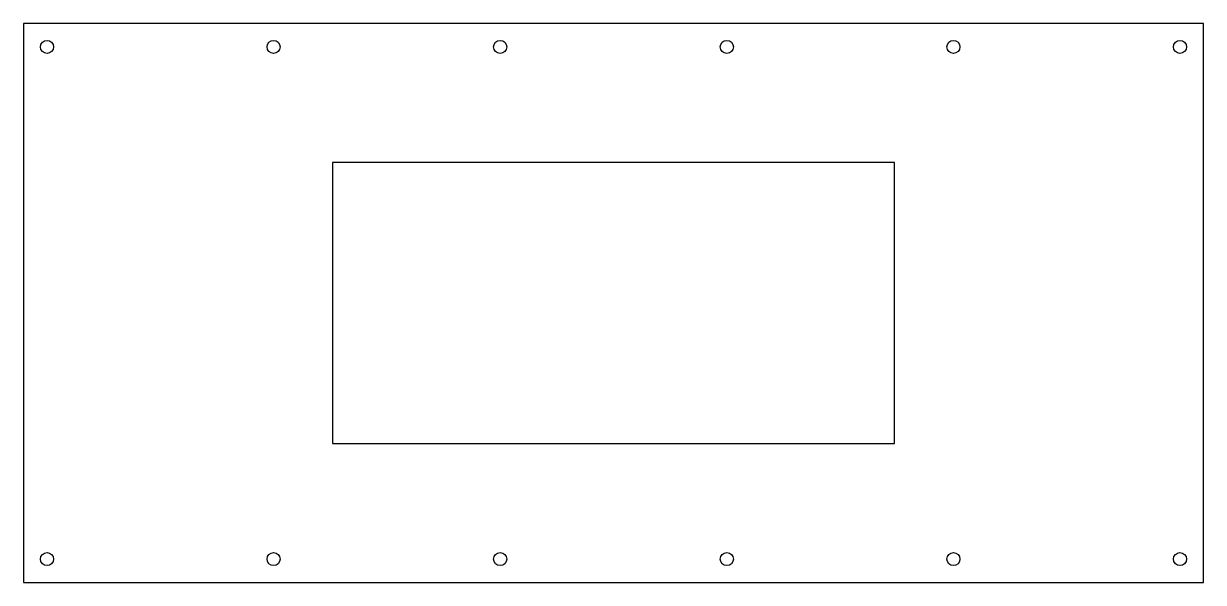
# Model space of a CAD drawing. Header units: millimetres. Extents: x -630 to 630, y -299 to 299.
import ezdxf

# ---------------------------------------------------------------- set-up
doc = ezdxf.new("R2010")
doc.units = ezdxf.units.MM

msp = doc.modelspace()

# ---------------------------------------------------------------- linework, layer by layer
at = {"color": 7, "linetype": 'Continuous', "lineweight": 25}
for centre in [(-605, 273.7), (-363, 273.7), (-121, 273.7), (121, 273.7), (363, 273.7), (605, 273.7), (-605, -273.7), (-363, -273.7), (-121, -273.7), (121, -273.7), (363, -273.7), (605, -273.7)]:
    msp.add_circle(centre, 7, dxfattribs=at)
at = {"layer": 'HEALED_HOLE'}
msp.add_lwpolyline([(-300, -150), (300, -150), (300, 150), (-300, 150)], close=True, dxfattribs=at)
at = {"layer": 'OuterContour'}
msp.add_lwpolyline([(-630, 298.7), (-630, -298.7), (630, -298.7), (630, 298.7)], close=True, dxfattribs=at)

doc.saveas('drawing.dxf')
